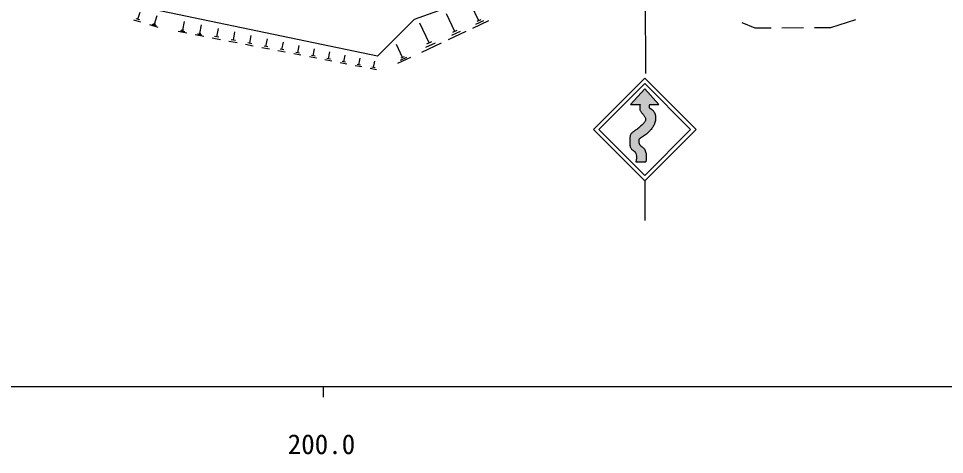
# Model space of a CAD drawing. Units: millimetres, scale not verified. Extents: x 40000 to 680000, y 20000 to 380000.
# Drawn here: x 239874 to 325366, y 198715 to 238936 of the extents above; entities that cross this region are included whole.
import ezdxf
from ezdxf.enums import TextEntityAlignment as Align

# ---------------------------------------------------------------- set-up
doc = ezdxf.new("R2010")
doc.units = ezdxf.units.MM
doc.header["$LTSCALE"] = 1000
for name, color, linetype, lineweight in [('M-BGD', 7, 'Continuous', 25), ('M-STR-STRC', 7, 'Continuous', 25), ('M-TTL-BAND', 7, 'Continuous', 25)]:
    doc.layers.add(name, color=color, linetype=linetype, lineweight=lineweight)
doc.styles.add('ＭＳ ゴシック', font='')
doc.styles.get('ＭＳ ゴシック').set_extended_font_data('MS Gothic')

msp = doc.modelspace()

# ---------------------------------------------------------------- hatches: boundary and pattern name
at = {"layer": 'M-STR-STRC'}
h = msp.add_hatch(color=256, dxfattribs=at)
edge = h.paths.add_edge_path()
edge.add_line((296388, 231007), (297688, 232436))
edge.add_line((297688, 232436), (298988, 231007))
edge.add_line((298988, 231007), (298128, 231007))
edge.add_spline(control_points=[(298128, 231007), (298128, 231006), (298128, 231004), (298127, 231003), (298127, 231001), (298126, 230996), (298126, 230994), (298126, 230992), (298125, 230985), (298124, 230982), (298124, 230979), (298123, 230971), (298122, 230968), (298120, 230949), (298111, 230892), (298109, 230873), (298108, 230858), (298104, 230810), (298104, 230795), (298105, 230782), (298110, 230744), (298114, 230731), (298118, 230720), (298136, 230690), (298144, 230681), (298149, 230675), (298168, 230660), (298175, 230656), (298182, 230650), (298205, 230637), (298213, 230633), (298221, 230628), (298246, 230615), (298255, 230611), (298263, 230606), (298290, 230594), (298297, 230588), (298342, 230550), (298479, 230439), (298514, 230392), (298549, 230345), (298624, 230183), (298642, 230127), (298660, 230069), (298688, 229886), (298691, 229825), (298694, 229764), (298682, 229579), (298671, 229518), (298659, 229453), (298603, 229260), (298579, 229199), (298554, 229138), (298462, 228966), (298427, 228911), (298393, 228857), (298276, 228703), (298234, 228653), (298193, 228605), (298060, 228468), (298015, 228423), (297984, 228392), (297886, 228304), (297852, 228275), (297819, 228247), (297716, 228164), (297680, 228138), (297644, 228111), (297532, 228034), (297494, 228010), (297454, 227984), (297331, 227913), (297290, 227889), (297282, 227884), (297259, 227872), (297252, 227868), (297245, 227863), (297223, 227850), (297216, 227845), (297210, 227841), (297192, 227826), (297186, 227820), (297181, 227815), (297168, 227797), (297165, 227791), (297162, 227784), (297155, 227762), (297154, 227755), (297152, 227747), (297151, 227723), (297151, 227715), (297150, 227707), (297151, 227681), (297152, 227673), (297152, 227664), (297153, 227638), (297153, 227630), (297153, 227622), (297153, 227599), (297152, 227592), (297152, 227584), (297150, 227562), (297150, 227554), (297150, 227547), (297149, 227526), (297148, 227519), (297148, 227512), (297147, 227491), (297149, 227484), (297161, 227449), (297199, 227340), (297221, 227309), (297245, 227275), (297343, 227191), (297375, 227163), (297411, 227131), (297524, 227044), (297558, 227010), (297592, 226974), (297692, 226859), (297714, 226814), (297744, 226751), (297802, 226549), (297814, 226481), (297826, 226410), (297832, 226194), (297832, 226122), (297831, 226065), (297816, 225893), (297810, 225836), (297808, 225812), (297798, 225742), (297793, 225718)], knot_values=[0, 0, 0, 0, 1, 1, 1, 2, 2, 2, 3, 3, 3, 4, 4, 4, 5, 5, 5, 6, 6, 6, 7, 7, 7, 8, 8, 8, 9, 9, 9, 10, 10, 10, 11, 11, 11, 12, 12, 12, 13, 13, 13, 14, 14, 14, 15, 15, 15, 16, 16, 16, 17, 17, 17, 18, 18, 18, 19, 19, 19, 20, 20, 20, 21, 21, 21, 22, 22, 22, 23, 23, 23, 24, 24, 24, 25, 25, 25, 26, 26, 26, 27, 27, 27, 28, 28, 28, 29, 29, 29, 30, 30, 30, 31, 31, 31, 32, 32, 32, 33, 33, 33, 34, 34, 34, 35, 35, 35, 36, 36, 36, 37, 37, 37, 38, 38, 38, 39, 39, 39, 40, 40, 40, 41, 41, 41, 42, 42, 42, 43, 43, 43, 44, 44, 44, 44], degree=3, periodic=0)
edge.add_line((297793, 225718), (296876, 225718))
edge.add_spline(control_points=[(296876, 225718), (296880, 225734), (296889, 225783), (296891, 225800), (296897, 225839), (296914, 225959), (296917, 225999), (296920, 226049), (296926, 226199), (296922, 226249), (296918, 226297), (296892, 226439), (296876, 226484), (296865, 226516), (296807, 226603), (296785, 226630), (296765, 226655), (296689, 226719), (296664, 226740), (296640, 226760), (296562, 226816), (296538, 226836), (296515, 226856), (296449, 226917), (296432, 226941), (296413, 226967), (296371, 227052), (296361, 227082), (296350, 227115), (296333, 227216), (296329, 227250), (296324, 227286), (296321, 227396), (296320, 227433), (296319, 227471), (296319, 227586), (296319, 227624), (296319, 227660), (296316, 227769), (296317, 227805), (296317, 227840), (296318, 227944), (296322, 227979), (296325, 228011), (296339, 228108), (296348, 228139), (296357, 228169), (296394, 228254), (296410, 228280), (296422, 228300), (296469, 228354), (296485, 228371), (296503, 228389), (296560, 228436), (296580, 228451), (296600, 228467), (296664, 228511), (296685, 228525), (296707, 228540), (296772, 228582), (296793, 228597), (296826, 228619), (296925, 228689), (296957, 228713), (296989, 228736), (297081, 228809), (297112, 228833), (297143, 228858), (297234, 228935), (297264, 228961), (297295, 228988), (297388, 229070), (297419, 229097), (297444, 229119), (297517, 229185), (297541, 229209), (297564, 229231), (297631, 229302), (297652, 229327), (297670, 229351), (297722, 229427), (297735, 229455), (297747, 229480), (297770, 229563), (297774, 229591), (297777, 229612), (297771, 229676), (297767, 229696), (297763, 229718), (297743, 229782), (297735, 229802), (297726, 229824), (297694, 229886), (297682, 229906), (297669, 229926), (297629, 229983), (297614, 230002), (297597, 230023), (297542, 230083), (297524, 230103), (297506, 230122), (297450, 230178), (297432, 230198), (297415, 230217), (297365, 230275), (297350, 230297), (297335, 230318), (297297, 230385), (297287, 230409), (297277, 230437), (297255, 230524), (297250, 230553), (297245, 230584), (297240, 230677), (297239, 230709), (297239, 230739), (297242, 230829), (297244, 230859), (297246, 230885), (297253, 230962), (297255, 230987), (297255, 230989), (297256, 230993), (297256, 230994), (297256, 230996), (297256, 230999), (297256, 231001), (297256, 231001), (297257, 231004), (297257, 231005), (297257, 231005), (297257, 231006), (297257, 231007)], knot_values=[0, 0, 0, 0, 1, 1, 1, 2, 2, 2, 3, 3, 3, 4, 4, 4, 5, 5, 5, 6, 6, 6, 7, 7, 7, 8, 8, 8, 9, 9, 9, 10, 10, 10, 11, 11, 11, 12, 12, 12, 13, 13, 13, 14, 14, 14, 15, 15, 15, 16, 16, 16, 17, 17, 17, 18, 18, 18, 19, 19, 19, 20, 20, 20, 21, 21, 21, 22, 22, 22, 23, 23, 23, 24, 24, 24, 25, 25, 25, 26, 26, 26, 27, 27, 27, 28, 28, 28, 29, 29, 29, 30, 30, 30, 31, 31, 31, 32, 32, 32, 33, 33, 33, 34, 34, 34, 35, 35, 35, 36, 36, 36, 37, 37, 37, 38, 38, 38, 39, 39, 39, 40, 40, 40, 41, 41, 41, 42, 42, 42, 43, 43, 43, 44, 44, 44, 44], degree=3, periodic=0)
edge.add_line((297257, 231007), (297257, 231007))
edge.add_line((297257, 231007), (296388, 231007))

# ---------------------------------------------------------------- linework, layer by layer
at = {"layer": 'M-BGD'}
for p, q in [((250894, 238863), (251093, 239532)), ((282361, 238737), (281674, 240202)), ((251178, 238596), (250509, 238796)), ((251061, 238813), (250726, 238913)), ((252440, 238429), (252671, 239202)), ((255048, 237859), (255204, 238669)), ((280153, 237750), (279389, 239379)), ((283266, 238715), (281801, 238027)), ((282813, 238726), (282081, 238382)), ((282544, 238823), (282178, 238651)), ((306648, 238573), (307844, 238070)), ((314881, 238118), (317172, 238833)), ((252768, 238121), (251996, 238352)), ((252604, 238275), (252218, 238391)), ((252537, 238401), (252343, 238458)), ((255414, 237579), (254604, 237735)), ((255231, 237719), (254826, 237797)), ((255149, 237840), (254947, 237879)), ((256622, 237551), (256774, 238340)), ((258175, 237247), (258323, 238015)), ((259709, 236946), (259853, 237695)), ((277781, 236690), (276933, 238494)), ((281159, 237726), (279531, 236961)), ((280656, 237738), (279842, 237356)), ((280357, 237846), (279950, 237655)), ((307844, 238070), (309363, 238080)), ((310363, 238087), (312362, 238101)), ((313362, 238107), (314881, 238118)), ((256978, 237278), (256189, 237430)), ((256800, 237414), (256405, 237490)), ((256720, 237532), (256523, 237570)), ((258523, 236980), (257754, 237128)), ((258368, 237210), (257983, 237284)), ((260047, 236687), (259298, 236831)), ((259896, 236910), (259522, 236982)), ((261223, 236649), (261363, 237379)), ((262717, 236356), (262854, 237066)), ((261552, 236397), (260823, 236537)), ((261405, 236614), (261040, 236684)), ((263038, 236111), (262328, 236247)), ((262895, 236322), (262540, 236391)), ((264504, 235828), (263814, 235961)), ((264365, 236034), (264020, 236101)), ((264192, 236067), (264325, 236758)), ((265649, 235782), (265778, 236454)), ((267086, 235500), (267212, 236153)), ((275325, 235348), (274768, 236534)), ((278894, 236662), (277090, 235815)), ((278337, 236676), (277435, 236252)), ((278006, 236796), (277555, 236584)), ((265952, 235549), (265280, 235679)), ((265816, 235750), (265481, 235814)), ((267381, 235274), (266728, 235400)), ((267249, 235469), (266923, 235532)), ((268792, 235002), (268157, 235125)), ((268664, 235192), (268347, 235253)), ((268505, 235222), (268627, 235856)), ((269906, 234948), (270025, 235564)), ((271289, 234677), (271404, 235275)), ((276057, 235330), (274871, 234773)), ((275691, 235339), (275098, 235060)), ((275473, 235418), (275177, 235278)), ((270184, 234734), (269568, 234853)), ((270060, 234918), (269752, 234977)), ((271559, 234469), (270961, 234585)), ((271438, 234648), (271139, 234705)), ((272916, 234208), (272336, 234320)), ((272799, 234381), (272509, 234437)), ((272654, 234409), (272766, 234989))]:
    msp.add_line(p, q, dxfattribs=at)
msp.add_lwpolyline([(287877, 242966), (276413, 238835), (273010, 235449), (247908, 240709), (233279, 245088), (230973, 246769), (218647, 260694)], dxfattribs=at)
at = {"layer": 'M-STR-STRC'}
for p, q in [((297671, 250863), (297760, 233866)), ((292950, 228684), (297688, 233422)), ((297688, 233422), (302425, 228684)), ((293445, 228684), (297688, 232927)), ((297688, 232927), (301930, 228684)), ((297688, 232436), (296388, 231007)), ((297688, 232436), (298988, 231007)), ((296388, 231007), (297257, 231007)), ((298128, 231007), (298988, 231007)), ((292950, 228684), (297688, 223947)), ((293445, 228684), (297688, 224442)), ((297688, 224442), (301930, 228684)), ((297688, 223947), (302425, 228684)), ((296876, 225718), (297793, 225718)), ((297688, 223947), (297688, 220312))]:
    msp.add_line(p, q, dxfattribs=at)
for points in [[(297257, 231007), (297257, 231006), (297257, 231004), (297257, 231003), (297256, 231002), (297256, 230997), (297256, 230995), (297256, 230992), (297255, 230985), (297255, 230983), (297254, 230980), (297254, 230972), (297253, 230969), (297250, 230932), (297239, 230821), (297237, 230784), (297235, 230754), (297231, 230666), (297232, 230636), (297233, 230611), (297241, 230538), (297247, 230514), (297252, 230491), (297277, 230426), (297287, 230405), (297298, 230385), (297337, 230327), (297351, 230309), (297367, 230289), (297417, 230231), (297434, 230212), (297452, 230191), (297507, 230131), (297525, 230110), (297543, 230089), (297597, 230024), (297614, 230002), (297629, 229983), (297669, 229923), (297681, 229903), (297693, 229883), (297726, 229821), (297734, 229799), (297743, 229779), (297763, 229716), (297767, 229694), (297771, 229674), (297777, 229612), (297774, 229591), (297770, 229563), (297747, 229481), (297735, 229456), (297722, 229428), (297670, 229353), (297652, 229329), (297631, 229303), (297564, 229232), (297541, 229209), (297517, 229186), (297444, 229120), (297419, 229097), (297388, 229070), (297295, 228987), (297264, 228960), (297234, 228934), (297143, 228858), (297112, 228833), (297081, 228808), (296989, 228736), (296957, 228712), (296925, 228688), (296826, 228619), (296793, 228597), (296772, 228582), (296707, 228540), (296685, 228526), (296664, 228511), (296600, 228467), (296580, 228452), (296560, 228436), (296503, 228389), (296485, 228371), (296469, 228354), (296422, 228300), (296410, 228280), (296394, 228253), (296357, 228168), (296348, 228139), (296339, 228108), (296325, 228011), (296322, 227979), (296318, 227944), (296317, 227840), (296317, 227805), (296316, 227769), (296319, 227660), (296319, 227624), (296319, 227586), (296319, 227471), (296320, 227433), (296321, 227396), (296324, 227286), (296329, 227250), (296333, 227216), (296350, 227115), (296361, 227082), (296371, 227052), (296413, 226967), (296432, 226941), (296449, 226917), (296515, 226856), (296538, 226836), (296562, 226816), (296640, 226760), (296664, 226740), (296689, 226719), (296765, 226655), (296785, 226630), (296807, 226603), (296865, 226516), (296876, 226484), (296892, 226439), (296918, 226297), (296922, 226249), (296926, 226199), (296920, 226049), (296917, 225999), (296914, 225959), (296897, 225839), (296891, 225800), (296889, 225783), (296880, 225734), (296876, 225718)], [(298128, 231007), (298128, 231006), (298128, 231004), (298127, 231003), (298127, 231001), (298126, 230996), (298126, 230994), (298126, 230992), (298125, 230985), (298124, 230982), (298124, 230979), (298123, 230971), (298122, 230968), (298120, 230949), (298111, 230892), (298109, 230873), (298108, 230858), (298104, 230810), (298104, 230795), (298105, 230782), (298110, 230744), (298114, 230731), (298118, 230720), (298136, 230690), (298144, 230681), (298149, 230675), (298168, 230660), (298175, 230656), (298182, 230650), (298205, 230637), (298213, 230633), (298221, 230628), (298246, 230615), (298255, 230611), (298263, 230606), (298290, 230594), (298297, 230588), (298342, 230550), (298479, 230439), (298514, 230392), (298549, 230345), (298624, 230183), (298642, 230127), (298660, 230069), (298688, 229886), (298691, 229825), (298694, 229764), (298682, 229579), (298671, 229518), (298659, 229453), (298603, 229260), (298579, 229199), (298554, 229138), (298462, 228966), (298427, 228911), (298393, 228857), (298276, 228703), (298234, 228653), (298193, 228605), (298060, 228468), (298015, 228423), (297984, 228392), (297886, 228304), (297852, 228275), (297819, 228247), (297716, 228164), (297680, 228138), (297644, 228111), (297532, 228034), (297494, 228010), (297454, 227984), (297331, 227913), (297290, 227889), (297282, 227884), (297259, 227872), (297252, 227868), (297245, 227863), (297223, 227850), (297216, 227845), (297210, 227841), (297192, 227826), (297186, 227820), (297181, 227815), (297168, 227797), (297165, 227791), (297162, 227784), (297155, 227762), (297154, 227755), (297152, 227747), (297151, 227723), (297151, 227715), (297150, 227707), (297151, 227681), (297152, 227673), (297152, 227664), (297153, 227638), (297153, 227630), (297153, 227622), (297153, 227599), (297152, 227592), (297152, 227584), (297150, 227562), (297150, 227554), (297150, 227547), (297149, 227526), (297148, 227519), (297148, 227512), (297147, 227491), (297149, 227484), (297161, 227449), (297199, 227340), (297221, 227309), (297245, 227275), (297343, 227191), (297375, 227163), (297411, 227131), (297524, 227044), (297558, 227010), (297592, 226974), (297692, 226859), (297714, 226814), (297744, 226751), (297802, 226549), (297814, 226481), (297826, 226410), (297832, 226194), (297832, 226122), (297831, 226065), (297816, 225893), (297810, 225836), (297808, 225812), (297798, 225742), (297793, 225718)]]:
    msp.add_open_spline(points, degree=3, knots=[0, 0, 0, 0, 1, 1, 1, 2, 2, 2, 3, 3, 3, 4, 4, 4, 5, 5, 5, 6, 6, 6, 7, 7, 7, 8, 8, 8, 9, 9, 9, 10, 10, 10, 11, 11, 11, 12, 12, 12, 13, 13, 13, 14, 14, 14, 15, 15, 15, 16, 16, 16, 17, 17, 17, 18, 18, 18, 19, 19, 19, 20, 20, 20, 21, 21, 21, 22, 22, 22, 23, 23, 23, 24, 24, 24, 25, 25, 25, 26, 26, 26, 27, 27, 27, 28, 28, 28, 29, 29, 29, 30, 30, 30, 31, 31, 31, 32, 32, 32, 33, 33, 33, 34, 34, 34, 35, 35, 35, 36, 36, 36, 37, 37, 37, 38, 38, 38, 39, 39, 39, 40, 40, 40, 41, 41, 41, 42, 42, 42, 43, 43, 43, 44, 44, 44, 44], dxfattribs=at)
at = {"layer": 'M-TTL-BAND'}
for p, q in [((40000, 205000), (579000, 205000)), ((268000, 205000), (268000, 204000))]:
    msp.add_line(p, q, dxfattribs=at)

# ---------------------------------------------------------------- texts
at = {"layer": 'M-TTL-BAND', "style": 'ＭＳ ゴシック'}
msp.add_text('200.0', height=1833, dxfattribs=at).set_placement((267844, 198195), align=Align.BOTTOM_CENTER)

doc.saveas('drawing.dxf')
